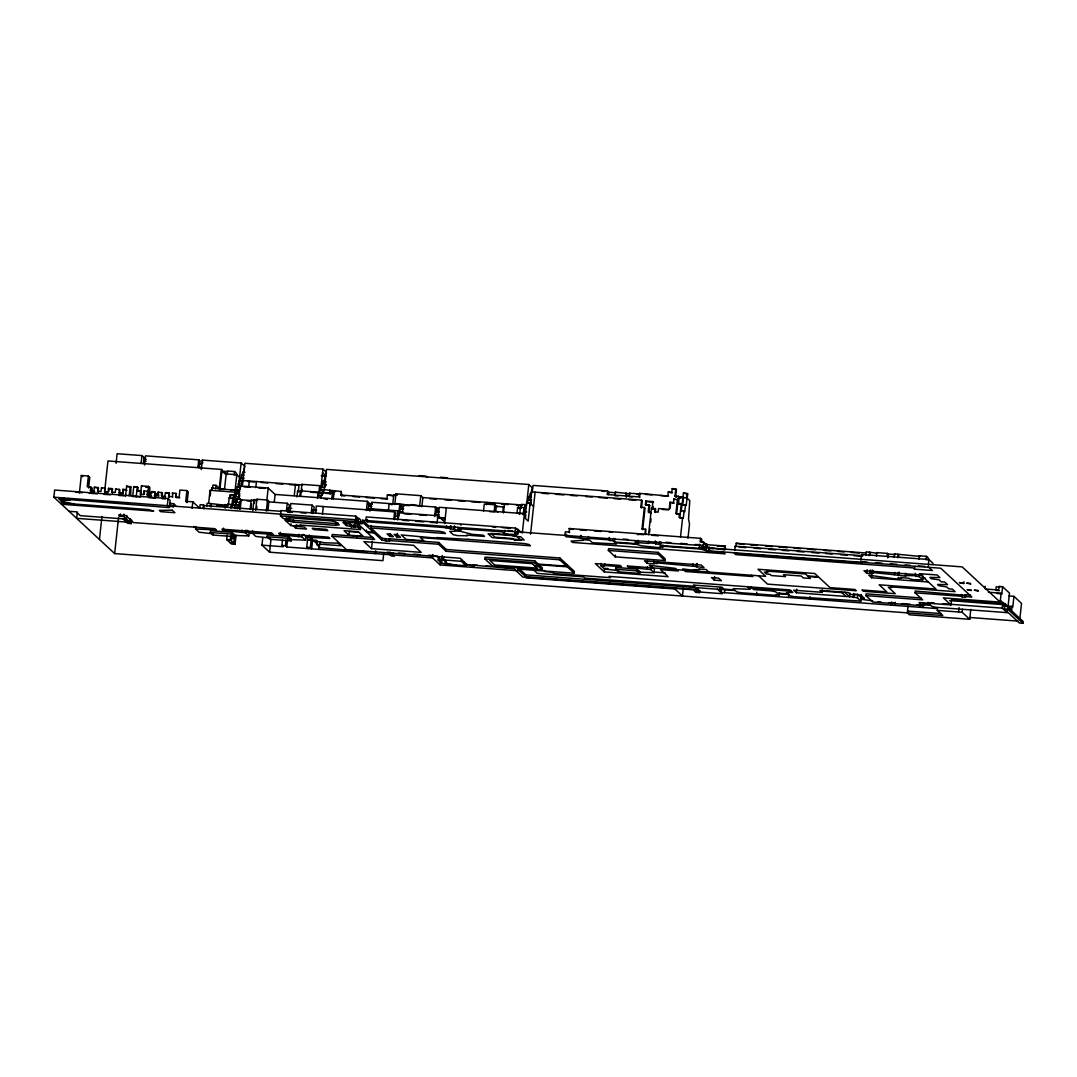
<?xml version="1.0" encoding="UTF-8"?>
<svg xmlns="http://www.w3.org/2000/svg" width="1077" height="1077" viewBox="0 0 1077 1077"><rect width="100%" height="100%" fill="white"/><g stroke="black" fill="none" stroke-linecap="round" stroke-linejoin="round"><path stroke-width="1.5" d="M721.348 589.173L720.998 592.417L937.475 608.599L937.286 610.39L942.806 615.519L114.647 553.578L53.85 497.184L54.631 490.048L168.079 498.53L170.153 500.455L169.533 506.163M61.106 498.274L60.851 500.657L64.405 500.913L63.974 497.897M61.927 497.722L61.551 501.29L74.259 504.009M61.914 499.957L61.443 504.238L153.715 511.131L148.788 509.583L63.61 503.215L58.777 498.732L169.385 507.59L167.312 505.665L168.079 498.53M63.61 503.215L63.88 500.832M77.342 511.992L76.642 518.333L129.886 522.318L130.263 518.737L130.573 522.951M79.402 492.956L81.3 475.495L88.395 476.034L89.781 477.313L88.61 488.016M88.395 476.034L87.237 486.737L90.778 487.006L92.164 488.285L91.774 491.852L90.401 490.573L90.778 487.006M91.478 487.639L91.087 491.22L94.641 491.475M97.886 487.531L98.182 491.745L97.886 487.531L94.332 487.275L93.941 490.843L90.401 490.573M107.646 492.458L105.277 492.27L104.981 488.069L101.426 487.8L101.036 491.368L97.495 491.099M99.447 539.483L101.952 516.422M105.277 492.27L104.59 491.637L107.969 460.956L221.337 469.424L226.17 473.92L236.819 474.715L239.579 477.273M112.075 488.595L112.385 492.808L112.075 488.595L108.535 488.325L108.144 491.906L104.59 491.637M108.965 491.354L108.535 488.325M116.087 463.245L117.124 453.727L141.962 455.584L146.109 459.435M123.29 491.22L123.02 493.603L119.48 493.333L119.87 489.766L115.629 488.864L115.239 492.431L111.685 492.162M119.48 493.333L119.17 489.133M114.647 553.578L118.605 517.122M123.02 493.603L122.724 489.389L126.278 489.658M131.65 520.029L131.259 523.597L123.667 516.543L120.112 516.273L120.368 513.904M125.605 495.77L126.655 486.09L130.896 486.992L130.734 495.487M123.667 516.543L123.922 514.16M126.817 515.533L126.426 519.114L80.29 515.654L76.144 511.817L69.049 511.279M129.173 495.878L130.209 486.346M132.727 496.134L133.763 486.616L138.004 487.531L137.614 491.099M136.227 496.793L137.304 486.885M141.1 463.514L141.962 455.584M143.389 463.46L144.035 457.51M140.468 490.722L140.777 494.922L140.468 490.722L136.914 490.452M140.616 493.535L141.437 485.889L148.545 486.414L149.918 487.706L149.084 495.353M144.735 458.142L144.345 461.723L143.658 461.077L146.014 461.252M144.52 465.022L145.516 455.854L198.747 459.825L200.134 461.104L199.743 464.685L199.057 464.039L201.412 464.214M145.166 461.171L145.422 458.789M147.562 491.247L147.172 494.814L151.413 495.73L147.872 495.46L147.562 491.247L144.022 490.977L143.631 494.558L140.077 494.289M144.453 494.006L144.022 490.977M147.549 495.595L148.545 486.414M150.726 495.083L151.117 491.516L154.657 491.785L154.967 495.985L154.657 491.785M155.802 496.524L156.138 493.468L157.525 494.747M158.211 492.041L158.521 496.255L158.211 492.041L162.452 492.956L162.062 496.524L165.616 496.78L161.375 495.878L161.765 492.31M164.916 496.147L165.306 492.579L168.86 492.835L169.156 497.049L168.86 492.835M169.668 506.957L170.058 503.39L173.612 503.659L175.686 505.571M170.489 506.405L170.758 504.023M172.71 497.318L172.414 493.104L175.955 493.374L176.265 497.587L179.805 497.843M173.222 507.227L173.612 503.659M175.955 493.374L175.564 496.941L179.119 497.211L179.899 490.062L186.886 490.587L188.273 491.866L187.102 502.582L185.729 501.303L186.886 490.587M192.11 508.411L192.823 501.828L185.729 501.303M197.98 466.974L202.22 467.876L197.98 466.974L198.747 459.825M198.666 467.606L199.447 460.471M201.264 469.612L202.301 460.094L241.127 463.002L244.789 466.22L243.321 472.709M213.152 533.842L199.083 532.2L195.624 528.995L195.879 526.613M202.732 463.11L202.301 460.094M203.203 508.223L203.566 504.925L200.12 504.669L199.73 508.236L192.823 501.828M203.89 508.856L203.566 504.925M206.797 506.15L207.107 503.296L210.661 503.565L225.551 505.261L225.241 508.115M208.669 502.986L210.042 490.304L234.88 492.162L236.953 494.074L237.344 490.506L211.806 488.016L211.55 490.398M210.19 495.945L210.553 492.606M210.352 506.419L210.661 503.565M211.038 507.052L211.348 504.198M210.311 532.482L231.609 534.071L234.369 536.642L213.084 535.04L210.311 532.482L210.513 530.692L231.797 532.294L234.571 534.852L233.696 543.037L230.141 542.768M215.629 488.891L216.019 485.323L212.896 485.081L212.506 488.648L211.806 488.016M213.084 535.04L213.273 533.263M219.183 489.2L221.337 469.424M219.87 489.833L222.024 470.07M224.339 473.759L224.595 471.376L228.149 471.645M224.555 488.743L226.17 473.92M227.072 474.567L227.449 470.999L234.557 471.538L236.63 473.449L236.361 475.832M224.541 507.482L224.851 504.628L227.22 504.803M246.848 530.207L249.15 532.348L248.76 535.915L245.314 532.711L223.329 530.476L223.585 528.093M227.409 507.105L227.718 504.251L231.259 504.507L232.645 505.8L233.036 502.219L236.577 502.488L236.967 498.92L240.521 499.19L241.894 500.468M229.172 497.749L229.872 498.395L230.263 494.814L233.803 495.083L233.413 498.651L229.172 497.749L228.405 504.884L227.718 504.251M230.613 498.516L230.263 494.814M236.078 535.134L235.082 544.316L231.528 544.047L226.695 539.564L227.153 535.282M234.167 475.105L234.557 471.538M230.868 508.088L231.259 504.507M231.69 507.536L232.726 498.018M233.722 502.865L234.113 499.297L237.654 499.566L236.967 498.92M230.949 495.46L234.503 495.73L234.88 492.162M235.028 491.179L236.819 474.715M235.082 544.316L230.236 539.833L230.707 535.552M237.169 500.118L234.799 499.943L235.19 496.362L239.431 497.278L239.686 494.895M227.382 540.21L230.936 540.466L231.393 536.184M231.609 534.071L231.797 532.294M234.813 504.776L234.423 508.344L237.977 508.613L238.354 505.046L234.813 504.776L235.5 505.423L235.89 501.855L240.131 502.757M236.657 489.873L235.876 497.009L235.19 496.362M239.215 490.466L236.846 490.291L237.236 486.71L240.79 486.979M241.867 484.058L238.313 483.788L237.936 487.356L237.236 486.71M232.699 538.19L233.009 535.323M236.186 506.055L236.455 503.686M238.865 483.761L241.127 463.002M321.296 475.536L326.021 475.886L326.412 472.318L322.965 469.114L244.883 463.272L242.944 481.123L239.404 480.854L239.013 484.421L238.313 483.788M242.46 481.675L240.09 481.5L240.481 477.932L244.021 478.201M238.475 499.014L239.902 485.929L268.186 488.043L275.093 494.451L367.365 501.343L369.438 503.269L367.971 509.771L370.34 509.946M243.537 478.753L241.167 478.565L241.558 474.997L243.927 475.172M240.333 488.945L239.902 485.929M231.945 505.153L239.054 505.678L239.444 502.111M241.611 486.427L242.258 480.477L302.583 484.987L301.897 484.354L301.116 491.489L297.575 491.22L296.956 496.941M239.457 508.869L240.521 499.19M242.554 484.69L242.823 482.308M240.171 509.34L241.208 499.822L251.856 500.617M241.76 532.442L242.015 530.059M248.733 486.723L249.352 481.015M245.314 532.711L245.569 530.328M250.133 509.502L251.156 499.984L254.71 500.253L254.36 503.417M250.995 508.559L251.506 503.794M252.812 510.713L254.024 499.607L257.565 499.876L256.878 499.23L255.666 510.336M255.787 487.666L256.447 481.54M252.664 530.853L252.408 533.236L255.855 536.44L269.923 538.083M256.541 509.394L256.878 506.217M383.802 552.743L382.941 560.673L269.587 552.205L261.98 545.15L262.815 537.504M266.813 500.724L268.186 488.043M266.315 511.131L267.527 500.024L256.878 499.23M267.877 510.821L268.913 501.303L267.527 500.024M267.096 536.723L267.298 534.946L288.582 536.534L291.342 539.092L291.153 540.883L269.856 539.294L267.096 536.723L288.394 538.312L291.153 540.883M274.231 502.38L275.093 494.451M269.587 552.205L270.987 539.214M285.499 518.629L285.311 520.406L293.779 522.224L336.374 525.401L336.562 523.624L293.981 520.433L283.238 518.481L280.464 515.923L281.057 510.565L355.895 516.166L357.335 517.498L356.945 521.066M303.633 534.448L305.935 536.588L305.545 540.156L302.085 536.952L280.101 534.717L280.37 532.334M261.98 545.15L283.278 546.739L281.891 545.46L282.511 539.752M286.401 510.915L287.236 503.269L269.223 501.922M290.211 511.871L287.842 511.683L288.232 508.115L291.786 508.384M389.955 554.709L286.819 547.008L285.445 545.729L286.065 540.008M288.851 520.676L289.053 518.885M289.794 512.706L290.79 503.538L312.074 505.126L314.147 507.052L313.77 510.619L316.126 510.794M286.819 547.008L287.626 539.577M289.551 521.308L289.74 519.531M288.394 538.312L288.582 536.534M293.092 525.67L295.865 528.242L306.514 529.036L304.441 527.111L290.83 525.536L291.032 523.745M294.277 495.568L295.488 484.462M293.092 521.578L293.294 519.801M293.779 522.224L293.981 520.433M299.043 484.731L298.262 491.866L297.575 491.22M295.865 528.242L296.256 524.674M299.81 496.564L300.429 490.843L318.173 492.176L319.559 493.454L323.1 493.724M300.658 495.77L300.968 492.916M301.816 492.135L302.125 489.281M298.544 536.683L298.8 534.313M302.085 536.952L302.354 534.569M308.116 548.597L306.73 547.318L307.86 536.938M311.253 512.773L312.074 505.126M309.449 535.107L309.193 537.477L312.64 540.681L324.675 542.768L338.178 543.185L340.938 545.743L319.64 544.154L319.896 541.771M312.68 513.541L313.07 509.973L316.625 510.242M309.086 539.671L307.51 540.183L312.64 539.94L311.67 548.866L310.284 547.587L311.415 537.194M315.548 513.164L316.315 506.028L394.599 511.885L395.986 513.164L394.519 519.666L393.832 519.02L394.599 511.885M317.527 498.126L318.173 492.176M318.482 496.389L319.64 485.673L301.897 484.354M319.559 493.454L319.936 489.887L323.49 490.156L323.235 492.539M322.965 469.114L320.636 490.533L319.936 489.887M325.389 486.669L325.644 484.3L322.104 484.031L321.713 487.598L319.64 485.673M321.081 498.395L321.727 492.445L332.362 493.239L333.749 494.518M326.344 484.933L322.79 484.677L323.181 481.096L325.55 481.284M367.069 551.828L320.246 547.735L316.786 544.531L317.176 540.964M322.158 495.46L322.804 489.51L341.234 491.475L341.544 495.689L344.828 495.932M326.237 481.917L323.867 481.742L325.335 475.24M318.657 549.391L319.129 545.097M322.454 514.483L323.315 506.553M329.899 490.048L329.508 493.616L325.254 493.293M330.195 494.249L330.585 490.681M331.743 498.947L332.362 493.239M333.291 498.799L334.139 490.95M467.741 565.277L460.135 558.223L346.579 549.741L332.066 536.279L332.255 534.488L373.234 537.558M336.374 525.401L335.876 522.978L338.245 523.153M341.544 495.689L341.234 491.475M354.804 527.367L354.306 524.943L354.804 527.367L346.323 525.563L346.525 523.772L344.263 521.672M348.894 535.148L344.061 530.665L358.251 531.728L363.097 536.211L348.894 535.148L349.285 531.58L358.749 532.28M349.877 525.818L350.065 524.041L346.525 523.772M351.264 527.111L351.452 525.32L350.065 524.041M355.895 516.166L355.114 523.301L362.209 523.826L362.599 520.258L703.294 545.729M357.86 525.213L360.62 527.77L360.432 529.561L357.658 526.99L357.86 525.213L354.306 524.943M358.17 522.358L358.628 518.077L360.701 519.989L360.445 522.372M356.904 538.137L357.106 536.346M366.368 510.525L367.365 501.343M457.887 527.34L458.331 530.369L445.609 527.649L367.217 521.78L367.472 519.41M371.148 525.576L370.892 527.959L373.652 530.517L373.463 532.307L366.368 531.769L366.557 529.992M369.882 511.131L370.138 508.748L398.315 510.861L399.702 512.14L400.092 508.573L403.633 508.829M371.511 548.651L363.905 541.61L413.595 545.312L421.188 552.366L371.511 548.651L372.319 541.219M542.162 569.693L538.702 566.489L538.904 564.698L542.35 567.902L542.162 569.693L492.485 565.977L484.879 558.923L485.067 557.146L534.757 560.861L538.217 564.065L566.596 566.179L566.798 564.402L559.892 557.994L446.322 549.499L438.729 542.445L389.039 538.742L389.537 541.166L385.983 540.896L381.756 539.994L374.15 532.94L374.338 531.163L381.945 538.204L389.726 539.375M375.334 553.618L375.644 550.764M381.756 539.994L381.945 538.204M392.782 503.996L393.778 494.814L394.465 495.46L387.37 494.922L386.98 498.503L340.844 495.043M385.297 540.25L385.499 538.473M389.147 503.565L388.366 510.7L392.93 511.036M385.983 540.896L386.185 539.119M389.82 536.44L387.06 533.869L390.614 534.138L393.374 536.709L389.82 536.44L390.089 534.057M394.788 504.507L395.946 493.805L420.784 495.662L422.857 497.574L522.224 505.005M393.334 552.568L393.078 554.951L432.537 557.899L440.13 564.954L518.212 570.783M397.669 516.798L398.315 510.861M437.383 517.377L444.491 517.902L444.101 521.47L437.881 515.708L398.423 512.76L397.655 519.895L396.955 519.249M370.138 508.748L370.825 509.394L371.605 502.245L399.782 504.359L398.625 515.062L397.938 514.429M398.732 516.96L398.988 514.591M396.928 536.965L394.155 534.407L397.709 534.677L400.469 537.235L396.928 536.965L397.319 533.398M400.779 509.206L401.169 505.638M401.6 508.654L401.856 506.284L399.782 504.359M403.256 512.396L402.556 511.763L403.337 504.628L435.687 507.038L437.074 508.317L436.683 511.898L439.053 512.073M419.626 506.365L420.784 495.662M421.861 506.755L422.857 497.574M434.664 516.556L435.687 507.038M438.366 511.427L435.997 511.252L435.606 514.819L439.16 515.089L434.92 514.173M432.537 557.899L432.9 554.561M437.599 512.612L438.056 508.331L435.216 508.115M430.531 522.358L437.1 522.843L437.881 515.708M438.433 511.831L438.056 508.331M438.083 518.01L439.241 507.307L524.418 513.675L525.791 514.954L525.414 518.522L528.174 521.093L530.113 503.242L533.559 506.446M566.596 566.179L559.69 559.771L446.134 551.289L438.527 544.235L438.729 542.445M456.5 564.994L441.61 563.284L438.151 560.08L438.514 556.836M440.13 564.954L440.493 561.615M444.639 523.489L446.336 507.832M438.151 560.08L441.705 560.35L442.23 555.49M441.61 563.284L442.31 556.796M446.295 528.282L446.551 525.899M451.963 564.711L447.722 563.809L443.576 559.959L443.939 556.674M446.134 551.289L446.322 549.499M445.164 563.554L445.515 560.309M445.851 564.2L446.201 560.955M449.849 528.551L450.105 526.168M450.536 529.197L450.926 525.616M454.09 529.453L454.467 525.886L454.777 530.099M466.354 563.998L466.166 565.775L461.319 561.292L461.521 559.501M464.093 563.85L464.281 562.073M483.506 511.144L484.273 503.996L494.922 504.803L496.309 506.082L504.09 507.254M486.481 504.736L486.737 502.353M494.922 504.803L494.155 511.938L489.591 511.602M495.689 511.79L496.309 506.082M502.784 512.315L503.403 506.607M503.471 512.962L504.48 503.686M515.371 532.226L515.102 534.609L504.453 533.815L504.844 530.247M515.102 534.609L514.671 531.58M516.973 513.379L517.593 507.671L521.147 507.94L521.537 504.373L525.091 504.628L526.465 505.907L528.794 484.502L326.506 469.384L324.177 490.789L322.804 489.51M367.217 521.78L365.83 520.501L366.22 516.933L515.587 528.093L515.196 531.661L517.97 534.232L514.416 533.963M520.662 508.492L518.293 508.317L518.683 504.736M517.566 532.953L517.956 529.386L515.587 529.211M525.778 505.275L525.388 508.842L524.001 507.563L520.46 507.294L519.679 514.429L518.306 513.15M518.091 533.048L518.347 530.665L515.587 528.093M523.234 514.698L524.001 507.563M526.68 511.952L524.311 511.777L525.091 504.628M522.318 532.953L524.418 513.675M525.011 517.256L526.559 502.972L531.096 503.255L531.486 499.688L527.932 499.418L527.542 502.986L526.855 502.34L531.096 503.255M530.988 500.24L528.619 500.051L529.009 496.484L531.378 496.659M530.086 493.562L529.709 497.13L529.009 496.484M530.786 494.195L532.253 487.706L528.794 484.502M530.14 504.992L531.567 491.906L641.582 500.118L642.269 500.765L641.502 507.9L640.802 507.267L641.582 500.118M699.7 590.829L699.511 592.619L696.052 589.415L525.711 576.68L525.899 574.889L518.804 568.306M530.557 534.179L535.121 492.162M538.217 564.065L538.015 565.842L534.569 562.638L534.757 560.861M559.69 559.771L559.892 557.994M588.513 536.521L588.244 538.89L581.149 538.365L566.273 536.669L566.529 534.286M569.518 532.725L569.208 528.511L700.521 538.325L701.894 539.604L701.639 541.987M574.203 573.233L567.296 566.825L567.485 565.035L574.391 571.443L574.203 573.233L517.418 568.993L525.711 576.68M580.463 537.719L580.718 535.35M581.149 538.365L581.405 535.983M531.567 491.906L532.253 492.539L533.034 485.404L607.563 490.977L607.172 494.545L639.105 496.928L639.496 493.36L668.575 496.12M618.427 570.608L604.359 568.979L600.899 565.762L601.168 563.392M608.68 494.639L608.936 492.256L607.563 490.977M600.899 565.762L604.453 566.031L604.709 563.648M652.07 567.821L649.296 565.263L675.521 568.4L678.281 570.958L660.538 569.639L668.144 576.693L604.264 571.914L604.655 568.346L607.926 568.589M636.022 541.246L635.767 543.629L614.469 542.041L613.096 540.748L609.542 540.492L609.111 537.463M608.37 550.455L608.572 548.664L658.249 552.38L665.155 558.788L664.967 560.565L615.277 556.863L608.37 550.455L658.06 554.157L664.967 560.565M609.542 540.492L609.797 538.11M632.199 497.009L629.156 496.78L629.547 493.212L630.233 493.845L615.344 492.149L614.954 495.716L617.996 495.945M613.096 540.748L613.351 538.379M614.469 542.041L614.859 538.46M615.277 556.863L615.479 555.072M615.6 569.248L615.788 567.471L637.086 569.06L639.846 571.631L639.657 573.408L618.36 571.82L615.6 569.248L636.884 570.85L639.657 573.408M625.993 492.943L626.302 497.157L626.679 493.576M618.36 571.82L618.548 570.029M639.805 497.574L639.496 493.36M635.767 543.629L635.336 540.6M635.08 542.983L638.621 543.252L638.19 540.223M636.884 570.85L637.086 569.06M644.356 507.523L645.042 508.169L642.713 529.588L642.027 528.942L644.356 507.523L640.802 507.267M651.262 512.827L648.892 512.639L649.673 505.503L645.433 504.601L645.823 501.034L652.918 501.559L652.137 508.694L654.506 508.882M646.119 505.234L645.823 501.034M645.056 533.963L645.581 529.211L642.027 528.942M645.756 534.609L645.581 529.211M645.433 504.601L648.987 504.871L648.206 512.006L650.575 512.181M648.556 534.717L651.45 508.061L655.691 508.963L655.301 512.531M649.593 532.159L649.956 528.847M650.67 522.21L651.033 518.899M637.934 542.606L648.583 543.4L648.839 541.031M652.837 509.34L653.147 506.486M653.887 560.848L654.331 563.863L647.223 563.338L647.492 560.955M652.123 566.987L654.426 569.114L654.035 572.681L650.589 569.477L647.035 569.221L647.29 566.839M655.004 508.331L654.614 511.898L658.168 512.154L658.545 508.586L669.194 509.381L669.975 502.245L673.515 502.515L673.906 498.947L678.147 499.849M650.589 569.477L650.845 567.108M699.35 544.195L699.646 548.395L660.605 545.487L659.232 544.195L655.678 543.939L655.247 540.91M655.678 543.939L655.933 541.556M658.06 554.157L658.249 552.38M653.631 563.231L657.185 563.486L657.441 561.117M659.232 544.195L659.487 541.825M660.605 545.487L660.995 541.919M667.888 495.487L668.278 491.92L672.519 492.822M662.678 547.399L661.305 546.12L700.333 549.041L709.514 551.491L723.704 552.555L725.09 553.834L572.479 542.431L571.106 541.152L583.222 540.291L582.536 539.644L589.631 540.183L592.39 542.741L616.542 543.952L615.169 542.673L636.453 544.262L641.394 545.81L659.824 547.776L659.137 547.143L662.678 547.399L662.934 545.029M670.042 508.6L670.513 504.319M671.833 492.176L672.21 488.608L676.45 489.51L675.683 496.659M676.369 497.291L674.983 496.012L675.764 488.877M675.912 513.487L680.152 514.389L675.912 513.487L677.46 499.203M676.598 514.119L678.537 496.282L674.983 496.012M679.224 496.914L687.018 498.086L686.237 505.234L678.456 504.063L679.224 496.914L678.537 496.282M679.452 513.756L679.062 517.323L683.303 518.225L684.083 511.09L680.529 510.821M679.762 517.956L681.31 503.686L677.756 503.417L678.456 504.063M681.229 511.467L683.451 492.983L687.691 493.885L687.18 498.651M682.697 504.965L683.464 497.83M680.489 537.221L682.616 517.579M685.551 504.588L684.77 511.723L684.083 511.09M686.534 497.534L687.005 493.253M687.974 538.271L689.522 523.987L688.526 519.141L689.778 500.657L687.018 498.086M683.343 587.84L682.455 596.025L674.862 588.971L525.805 577.837M647.223 563.338L644.463 560.78L701.248 565.021L704.008 567.579L692.673 566.152L692.928 563.769M696.227 566.408L696.482 564.025M696.913 567.054L697.304 563.486M700.521 538.325L700.131 541.893L703.671 542.162L705.745 544.073L705.368 547.654L706.741 548.933M696.052 589.415L696.254 587.625L701.087 592.108L722.384 593.71L717.538 589.213M699.511 592.619L695.957 592.35L696.159 590.559M702.769 545.649L702.5 548.018L702.069 545.002M970.633 595.177L964.965 594.746L964.763 596.537L971.858 597.062L940.773 568.225L706.552 550.71L703.093 547.506L703.671 542.162M705.273 550.589L704.964 546.376M706.35 547.654L706.741 544.087L704.371 543.912M707.172 547.116L706.741 544.087M708.814 550.859L709.204 547.278L705.65 547.022M709.514 551.491L709.204 547.278M714.28 580.14L711.52 577.568L718.615 578.107L721.375 580.665L714.28 580.14L714.67 576.572M719.611 591.138L719.948 588.082M720.311 591.785L720.648 588.607M719.948 549.27L724.781 549.633L725.171 546.052L707.427 544.733M725.548 549.553L725.171 546.052M724.538 592.687L724.875 589.631M734.662 550.495L735.12 546.214L862.879 555.759M865.854 552.972L736.21 543.279L735.82 546.847L735.12 546.214M756.485 595.069L756.794 592.215M525.899 574.889L735.281 590.546L736.668 591.825L740.909 592.727L776.396 595.379L775.709 594.746L779.25 595.002L779.519 592.633M788.418 597.466L788.754 594.396M853.873 597.641L854.263 594.073L857.817 594.342L861.263 597.547L860.873 601.114L857.427 597.91L853.186 596.995L796.401 592.754L796.792 589.186M809.716 599.054L809.971 596.671M796.401 592.754L793.641 590.196L822.034 592.31L822.289 589.94M850.022 593.158L849.632 596.739L844.799 592.242M853.186 596.995L853.576 593.427M860.886 560.188L861.506 554.48L928.926 559.515L933.072 563.365M857.427 597.91L857.817 594.342M872.68 600.818L862.354 599.458L860.967 598.166L861.358 594.598M865.746 555.382L866.123 551.814L877.472 553.255L876.772 552.609L876.395 556.176M869.866 570.514L870.31 573.529L866.756 573.26L867.147 569.693M869.287 555.651L869.678 552.084M870.108 555.099L870.364 552.716M934.338 603.066L927.714 602.568L929.788 604.493L922.679 603.968L922.491 605.745L872.801 602.03L865.895 595.621L866.096 593.844L921.198 597.964M870.431 572.345L870.687 569.962M928.374 581.997L871.589 577.757L871.98 574.176M869.61 572.883L873.164 573.152L872.733 570.137M887.421 553.403L887.731 557.617L887.421 553.403L876.772 552.609M894.139 557.509L894.516 553.941L920.054 556.432L919.368 555.799L918.977 559.367M905.367 573.166L905.797 576.182L894.448 574.741L894.718 572.372M891.339 605.153L891.689 601.976M897.679 557.778L898.07 554.197M898.501 557.226L898.756 554.843M894.893 605.422L895.229 602.245M898.003 575.01L898.258 572.627M898.689 575.657L899.08 572.089M908.032 606.324L907.319 612.867L909.392 614.779L969.717 619.288L970.794 609.394M928.159 566.664L932.305 570.5L914.561 569.181L914.871 566.327M920.835 574.095L923.137 576.235L922.747 579.803L919.3 576.599L915.746 576.343L915.315 573.314M865.895 595.621L922.679 599.862L915.087 592.821L915.275 591.031L965.652 595.393L964.965 594.746M919.3 576.599L919.556 574.229M919.731 607.28L920.081 604.103M926.072 559.892L926.462 556.324L919.368 555.799M923.285 607.536L923.743 603.255M928.28 560.632L928.536 558.249L926.462 556.324M928.307 565.237L928.926 559.515M922.491 605.745L919.031 602.541L950.978 604.924L951.556 599.579L1004.787 603.551L1011.693 609.959L1012.084 606.391L1007.358 606.041M958.57 611.978L959.055 607.522M964.763 596.537L965.45 597.17L961.909 596.914L961.411 594.477M961.909 596.914L962.098 595.123M963.767 583.492L959.526 582.59L963.767 583.492L963.955 581.715M969.717 619.288L962.124 612.248L962.448 609.272M984.957 588.029L985.159 586.238M1000.358 600.333L1023.15 621.483L1022.962 623.273L1007.762 609.178L1009.499 593.117L1002.593 586.696L999.052 586.44L998.662 590.008L985.293 589.011M950.978 604.924L943.371 597.883L1000.156 602.124L1001.125 593.198L988.349 592.242M997.033 593.481L1001.825 593.844L1002.593 586.696M1007.332 610.242L1007.076 612.625L1002.229 608.142L1002.62 604.574L949.631 600.603M1022.962 623.273L1019.407 623.004L1004.208 608.909L1004.787 603.551M1009.028 595.958L1013.942 596.321L1012.784 607.038L1012.084 606.391M1019.771 619.598L1021.534 603.376L1013.942 596.321M230.936 540.466L234.476 535.902M676.45 489.51L672.21 488.608M687.691 493.885L683.451 492.983M671.334 492.727L668.278 491.92M419.074 475.644L426.169 476.169L427.556 477.461M440.358 477.232L447.467 477.771M680.206 496.928L683.76 497.197M601.868 491.139L604.695 491.354M629.547 493.212L640.196 494.006M645.392 494.397L652.016 494.882M660.295 495.501L666.919 495.999M608.936 492.256L616.044 492.781L615.344 492.149M636.83 494.343L639.873 494.572M680.906 497.574L683.262 497.749M322.077 476.182L325.348 476.424M542.256 493.293L548.92 493.791M555.597 494.289L563.931 494.908M570.595 495.407L577.259 495.905M585.592 496.524L592.269 497.022M598.933 497.52L607.266 498.153M613.93 498.651L620.608 499.149M628.941 499.768L635.605 500.267M671.846 502.972L674.215 503.147M646.51 501.667L653.604 502.205M245.004 472.251L242.635 472.076L242.244 475.644L241.558 474.997M683.868 505.059L686.237 505.234M221.97 471.766L225.281 472.022L224.595 471.376M662.288 509.461L668.373 509.906M247.925 481.5L254.576 481.998M261.213 482.496L267.863 482.981M276.17 483.613L282.82 484.098M289.457 484.596L297.764 485.215M321.027 486.966L324.567 487.221M393.778 494.814L397.332 495.083L395.946 493.805M330.639 491.274L335.472 491.637M393.065 495.945L387.37 494.922M429.75 498.678L436.414 499.19M444.761 499.809L451.425 500.307M458.102 500.805L464.766 501.303M471.443 501.801L479.777 502.42M488.11 503.053L494.787 503.551M501.451 504.049L508.129 504.548M516.462 505.167L521.47 505.544M680.947 518.05L683.303 518.225M243.846 486.804L250.362 487.302M258.493 487.908L265.009 488.393M310.795 492.216L317.244 492.701M318.859 492.822L322.413 493.078L321.727 492.445M494.41 506.527L497.641 506.769M353.068 496.551L359.664 497.049M366.247 497.534L374.486 498.153M381.083 498.651L387.68 499.136M239.713 489.914L236.159 489.645L236.846 490.291M317.782 495.743L321.336 496.012M525.98 511.306L523.624 511.131L524.311 511.777M219.6 489.187L224.447 489.55M230.895 490.035L237.344 490.506M236.455 491.556L239.767 491.812M323.827 498.611L327.354 499.472M404.723 505.248L409.691 505.625M524.903 514.241L521.847 513.419M236.267 493.441L239.821 493.71M149.232 487.06L145.678 486.791L146.378 487.437M369.101 503.767L372.427 504.023M368.172 504.292L371.525 504.534M128.54 486.817L130.896 486.992M138.004 487.531L133.763 486.616M368.361 506.19L371.902 506.459M98.572 488.177L94.332 487.275M109.221 488.971L112.762 489.241M126.965 490.304L122.724 489.389M138.798 491.179L141.154 491.354M151.803 492.149L155.357 492.418M166.006 493.212L169.547 493.481M378.794 509.986L367.284 509.125L367.971 509.771M399.015 511.494L402.556 511.763M149.043 492.943L151.884 493.145M246.848 500.832L251.789 501.209M404.144 513.769L410.849 514.267M419.222 514.9L425.927 515.398M118.793 492.701L122.334 492.956M154.28 495.353L157.821 495.608M168.47 496.416L172.024 496.672M439.497 518.118L445.178 518.549L444.491 517.902M75.902 492.229L82.525 492.714M89.149 493.212L97.428 493.831M104.052 494.33L110.675 494.828M118.955 495.447L125.578 495.945M132.202 496.43L140.495 497.049M148.774 497.668L155.398 498.166M162.021 498.664L165.333 498.907M394.909 516.098L398.032 516.327M573.179 529.399L569.208 528.511M579.722 529.884L586.278 530.369M594.464 530.988L601.02 531.473M609.205 532.092L612.49 532.334M643.884 534.677L637.328 534.192L638.015 534.825M652.07 535.296L658.626 535.781M888.108 554.049L895.216 554.574L894.516 553.941M743.992 544.45L736.21 543.279M750.669 544.949L757.346 545.46M765.707 546.079L772.384 546.577M779.061 547.076L787.408 547.695M794.099 548.206L800.776 548.705M807.454 549.203L815.801 549.822M824.161 550.441L830.838 550.939M837.516 551.451L844.193 551.949M850.87 552.447L859.231 553.066M216.679 505.194L223.235 505.678M568.818 532.078L565.277 531.809L564.886 535.377L566.273 536.669M402.583 520.258L409.152 520.756M415.735 521.241L423.948 521.86M492.418 526.895L495.703 527.138M502.245 527.622L510.444 528.242M204.253 505.571L280.935 511.292M287.599 511.79L292.594 512.167M300.927 512.787L305.935 513.164M739.145 547.103L745.782 547.601M754.102 548.22L760.752 548.718M769.059 549.337L775.709 549.835M782.36 550.334L789.01 550.832M797.317 551.451L803.967 551.949M812.273 552.568L818.924 553.066M825.574 553.565L832.225 554.063M840.531 554.682L847.182 555.18M853.832 555.678L862.138 556.297M717.484 546.066L724.188 546.577M507.886 530.463L512.45 530.813M623.058 539.079L627.972 539.442M665.882 542.283L670.756 542.646M680.516 543.373L687.018 543.858M695.15 544.464L700.037 544.827M53.85 497.184L355.504 519.733M59.073 498.099L61.443 498.274M168.268 506.257L172.535 506.58M608.855 539.846L587.557 538.258L588.244 538.89M654.991 543.293L647.896 542.768L648.583 543.4M701.814 547.385L704.183 547.56M709.891 547.924L724.781 549.633M280.464 515.923L362.41 522.049L373.463 532.307M703.093 547.506L962.165 566.879L1000.156 602.124M63.705 500.28L70.113 500.172L69.426 499.526M457.631 529.722L461.185 529.992L459.798 528.699L502.394 531.89L504.453 533.815M698.96 547.762L702.5 548.018M708.653 548.422L713.486 548.785M355.181 522.735L342.93 522.412L346.323 525.563M867.308 562.113L860.725 561.615L862.112 562.894L734.352 553.349L735.726 554.628L913.175 567.902L914.561 569.181M875.534 562.719L882.103 563.217M890.329 563.836L896.912 564.321M905.124 564.94L910.065 565.304M918.291 565.923L924.86 566.408M351.452 525.32L355.006 525.589M335.674 524.768L339.228 525.024L335.782 521.82L331.541 520.918L288.946 517.741L289.646 518.374L286.092 518.104L286.778 518.751M354.118 526.734L357.658 526.99M370.892 527.959L445.42 533.519L444.034 532.24L439.793 531.338L368.819 526.034L362.599 520.258M514.227 539.846L521.322 540.371L516.489 535.888L488.096 533.761L492.243 537.611L524.176 539.994L520.73 536.79L513.635 536.265L512.248 534.986L490.95 533.398L495.097 537.235L512.84 538.567L514.914 540.479M360.432 529.561L300.093 525.051L300.793 525.684L297.239 525.428L297.925 526.061M374.15 532.94L367.055 532.415L374.648 539.456L332.066 536.279M920.768 574.943L863.996 570.702L866.756 573.26M872.478 572.52L894.448 574.741M915.06 575.697L905.097 575.535M922.074 577.932L925.426 578.174M922.747 579.803L912.798 579.655L907.871 578.107L900.762 577.568L901.462 578.214L897.908 577.945L899.295 579.238L895.741 578.968L868.829 575.185L871.589 577.757M124.945 520.77L128.5 521.026M388.851 540.519L438.527 544.235M125.646 521.403L129.186 521.672M131.259 523.597L127.719 523.328L122.872 518.845M246.781 532.173L249.15 532.348M195.624 528.995L216.329 529.951L214.942 528.672L133.427 522.574L125.834 515.533L118.726 514.994L120.112 516.273M999.348 590.64L995.794 590.384L996.185 586.817L999.739 587.073L999.052 586.44M314.121 540.142L316.476 540.317M248.76 535.915L234.436 535.431M305.545 540.156L289.578 539.55M316.786 544.531L320.34 544.8L319.64 544.154M226.695 539.564L230.236 539.833M484.879 558.923L534.569 562.638M398.625 553.013L405.275 553.497M413.595 554.13L420.245 554.628M428.552 555.247L435.202 555.745M653.793 572.022L665.249 572.87M654.035 572.681L639.711 572.21M281.891 545.46L285.445 545.729M306.73 547.318L310.284 547.587M388.568 553.43L391.705 553.672M538.904 564.698L567.296 566.825M915.087 592.821L961.222 596.268M389.255 554.076L392.391 554.305M534.475 565.573L538.015 565.842M535.161 566.219L538.702 566.489M443.576 559.959L461.319 561.292M477.771 565.398L472.857 565.035L474.243 566.314L470.003 565.412M485.969 566.017L490.883 566.381M499.068 567L507.254 567.606M821.63 591.044L843.156 592.646M466.166 565.775L455.517 564.981M1008.045 606.674L1011.195 606.916M748.838 588.015L791.42 591.206M942.617 603.685L1002.229 608.142M860.967 598.166L864.521 598.435L861.062 595.231L850.426 594.437L848.353 592.512L819.96 590.384L822.034 592.31M1004.208 608.909L1007.762 609.178M877.93 601.801L880.973 602.016M888.579 602.595L895.445 603.107M902.068 603.605L910.348 604.224M916.971 604.709L930.474 605.139L931.861 606.418L936.088 607.32L1007.076 612.625M860.873 601.114L794.139 596.712L789.899 595.81L788.526 594.517L777.877 593.723L779.25 595.002M937.286 610.39L962.124 612.248M907.521 611.076L941.392 613.607M969.919 617.511L1017.94 621.092M1001.125 593.198L1001.825 593.844M1002.62 604.574L1005.043 606.809M861.95 598.179L862.65 598.825M841.245 591.987L846.091 596.47M808.342 597.775L809.029 598.408L804.788 597.506M679.924 497.561L680.61 498.207M681.31 503.686L681.997 504.319M758.531 575.778L767.511 584.111L856.228 590.748L854.855 589.469L830.004 587.611L818.951 577.353L808.302 576.558L810.375 578.484L803.28 577.945L801.207 576.02L783.464 574.701L785.537 576.626L771.347 575.562L769.961 574.283L766.407 574.014L764.333 572.089L767.888 572.358L766.501 571.079L805.542 573.987L807.615 575.912L818.264 576.707L814.804 573.502L758.033 569.262L765.626 576.316L627.218 565.963L628.605 567.256L647.035 569.221M673.906 498.947L674.606 499.58M751.436 575.253L752.81 576.532L685.389 571.497L682.616 568.925L693.965 570.366L693.265 569.72L699.673 569.612L698.986 568.979L706.081 569.504L708.841 572.062M669.975 502.245L670.661 502.892M751.006 587.005L753.765 589.563L771.509 590.896L775.75 591.798L777.123 593.077L787.772 593.871L786.398 592.592L792.807 592.485L790.033 589.927L609.097 576.397L610.484 577.676L553.699 573.435L552.313 572.156L545.218 571.618L543.831 570.339M747.451 586.736L750.211 589.307L733.208 588.621L734.595 589.9L723.946 589.106L721.873 587.18L693.48 585.067L694.867 586.346L584.851 578.12L583.465 576.841L537.342 573.395L533.196 569.545M648.987 504.871L649.673 505.503M651.45 508.061L652.137 508.694M692.673 566.152L656.499 562.854L657.185 563.486M695.957 592.35L693.198 589.792L522.857 577.057L513.877 568.723L465.762 564.51M604.453 566.031L603.766 565.398L621.51 566.717L620.123 565.438L595.285 563.581L604.264 571.914M527.932 499.418L528.619 500.051M520.46 507.294L521.147 507.94M517.593 507.671L518.293 508.317M517.956 529.386L521.403 532.59M497.009 511.562L497.695 512.208M460.485 524.499L461.171 525.145M435.997 511.252L436.683 511.898M418.926 505.719L411.145 504.548L411.831 505.194M436.414 522.197L437.1 522.843M404.737 504.669L396.942 503.498L397.642 504.13M403.337 504.628L404.723 505.907M390.547 503.605L391.92 504.884M398.423 512.76L399.123 513.392M436.872 555.867L441.705 560.35M322.575 472.682L326.021 475.886M323.181 481.096L323.867 481.742M322.104 484.031L322.79 484.677M356.756 522.857L366.368 531.769M335.876 522.978L336.562 523.624M300.429 490.843L301.116 491.489M313.07 509.973L313.77 510.619M287.236 503.269L289.309 505.194L288.919 508.761L288.232 508.115M287.155 511.05L287.842 511.683M310.068 536.534L312.142 538.46M312.936 540.062L317.769 544.545M307.308 537.867L306.622 537.221L329.791 538.433L328.404 537.154L278.728 533.438L280.101 534.717M240.481 477.932L241.167 478.565M285.311 520.406L290.83 525.536M242.258 480.477L242.944 481.123M239.404 480.854L240.09 481.5M254.024 499.607L254.71 500.253M233.803 495.083L234.503 495.73M234.113 499.297L234.799 499.943M235.89 501.855L236.577 502.488M238.354 505.046L239.054 505.678M216.019 485.323L220.435 489.416M237.277 507.967L237.977 508.613M210.042 490.304L210.729 490.937M224.851 504.628L225.551 505.261M250.537 533.627L249.837 532.98L273.006 534.192L271.619 532.913L221.943 529.197L223.329 530.476M172.414 493.104L173.101 493.751M193.954 526.451L196.256 528.592M141.437 485.889L142.137 486.535M147.172 494.814L147.872 495.46M126.655 486.09L127.355 486.723M115.629 488.864L116.316 489.497M101.426 487.8L102.127 488.446M81.3 475.495L82.687 476.788M459.017 531.001L449.755 531.486L453.202 534.69L457.442 535.606L467.405 535.754L466.704 535.121L484.448 536.44L483.075 535.161L472.426 534.367L459.017 531.001M172.145 510.148L159.329 510.377L160.715 511.656L174.905 512.719L172.145 510.148M467.997 539.335L436.75 537.585L437.437 538.231L401.263 534.932L406.096 539.429L423.84 540.748L420.38 537.544L530.396 545.77L529.022 544.491L524.782 543.575L467.997 539.335M319.317 528.807L312.222 528.282L313.609 529.561L327.798 530.624L326.425 529.346L319.317 528.807M930.043 574.458L919.395 573.664L935.967 589.038L879.195 584.798L886.788 591.852L861.95 589.994L863.323 591.273L895.27 593.669L888.363 587.248L891.904 587.517L891.217 586.884L955.097 591.65L952.337 589.092L948.783 588.823L946.71 586.898L938.929 585.726L937.542 584.448L947.504 584.609L944.731 582.038L941.19 581.768L939.117 579.857L931.322 578.686L929.949 577.393L939.898 577.555L937.138 574.983L930.043 574.458M970.175 583.384L966.621 583.115L970.862 584.03L970.175 583.384M970.673 589.9L967.119 589.631L971.36 590.546L970.673 589.9M977.768 590.438L974.214 590.169L978.454 591.071L977.768 590.438M390.318 552.38L387.182 552.151L391.328 556.001L394.465 556.23L390.318 552.38M532.401 563.661L489.806 560.471L494.639 564.954L537.235 568.144L532.401 563.661"/></g></svg>
